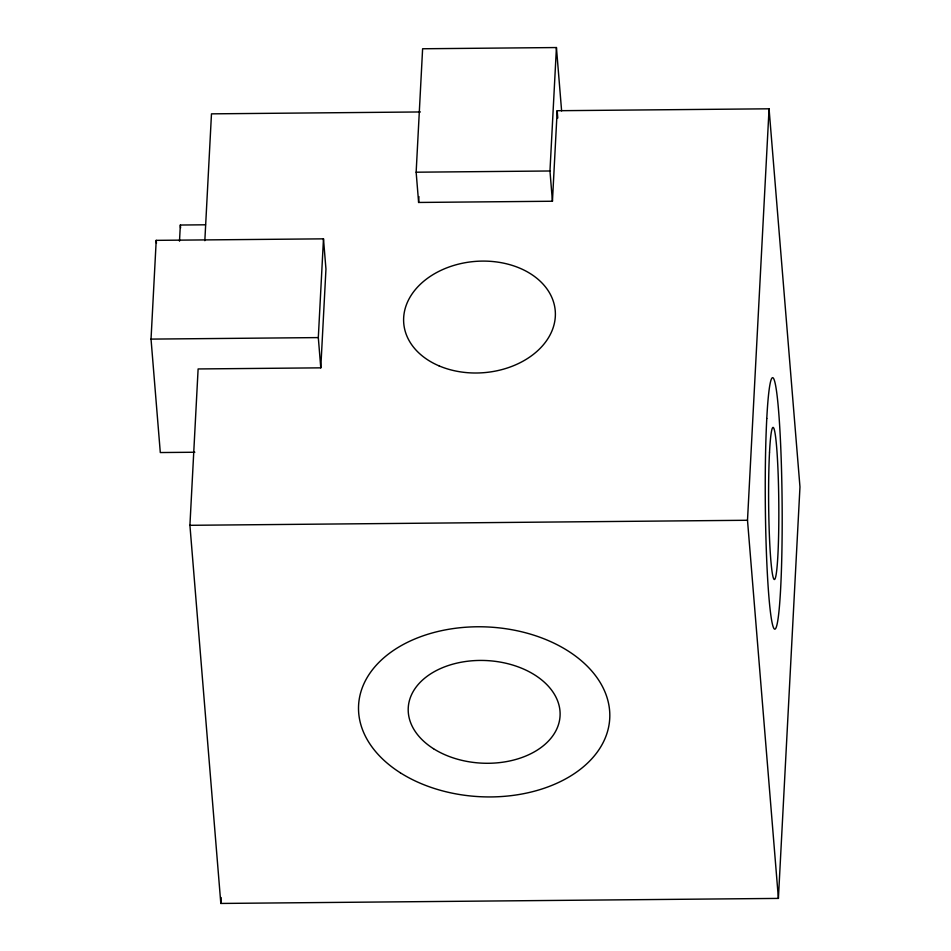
<?xml version="1.0" encoding="UTF-8"?>
<svg xmlns="http://www.w3.org/2000/svg" width="951" height="951" viewBox="0 0 951 951"><rect width="100%" height="100%" fill="white"/><g stroke="black" fill="none" stroke-linecap="round" stroke-linejoin="round"><path stroke-width="1.43" d="M194.836 452.236L160.303 452.545L151.031 339.103L156.214 240.353L323.483 238.844L325.955 269.097L320.784 367.847L198.117 368.952L189.915 525.309L220.822 903.45L778.405 898.41L799.969 486.936L769.062 108.806L557.179 110.72L552.436 201.243L418.618 202.456L416.146 172.202L422.613 48.763L556.43 47.55L561.613 110.898M179.501 241.185L180.345 225.03L205.511 224.793M204.834 240.698L211.479 113.847L420.401 111.956M220.822 903.45L221.131 897.53M320.784 367.847L318.312 337.593L323.483 238.844M418.618 202.456L418.927 196.607M552.436 201.243L549.963 170.99L556.43 47.55M778.405 898.41L747.498 520.268L769.062 108.806M416.146 172.202L549.963 170.99M151.031 339.103L318.312 337.593M189.915 525.309L747.498 520.268M557.179 110.72L557.773 118.019M180.345 225.03L180.583 227.955M156.214 240.353L156.451 243.301M769.525 452.177A76.009 5.076 89.5 0 0 773.294 577.78A76.009 5.076 89.5 0 0 778.37 480.849A76.009 5.076 89.5 0 0 769.525 452.177M439.041 365.862A76.009 55.8 -4.7 0 0 555.325 316.374A76.009 55.8 -4.7 0 0 444.117 268.943A76.009 55.8 -4.7 0 0 439.041 365.862M766.779 418.523A125.746 8.404 89.5 0 0 773.008 626.317A125.746 8.404 89.5 0 0 781.413 465.966A125.746 8.404 89.5 0 0 766.779 418.523M400.371 772.818A125.746 84.948 3 0 0 607.142 732.781A125.746 84.948 3 0 0 444.973 629.966A125.746 84.948 3 0 0 400.371 772.818M433.513 748.71A76.009 51.342 3 0 0 558.499 724.507A76.009 51.342 3 0 0 460.474 662.36A76.009 51.342 3 0 0 433.513 748.71"/></g></svg>
